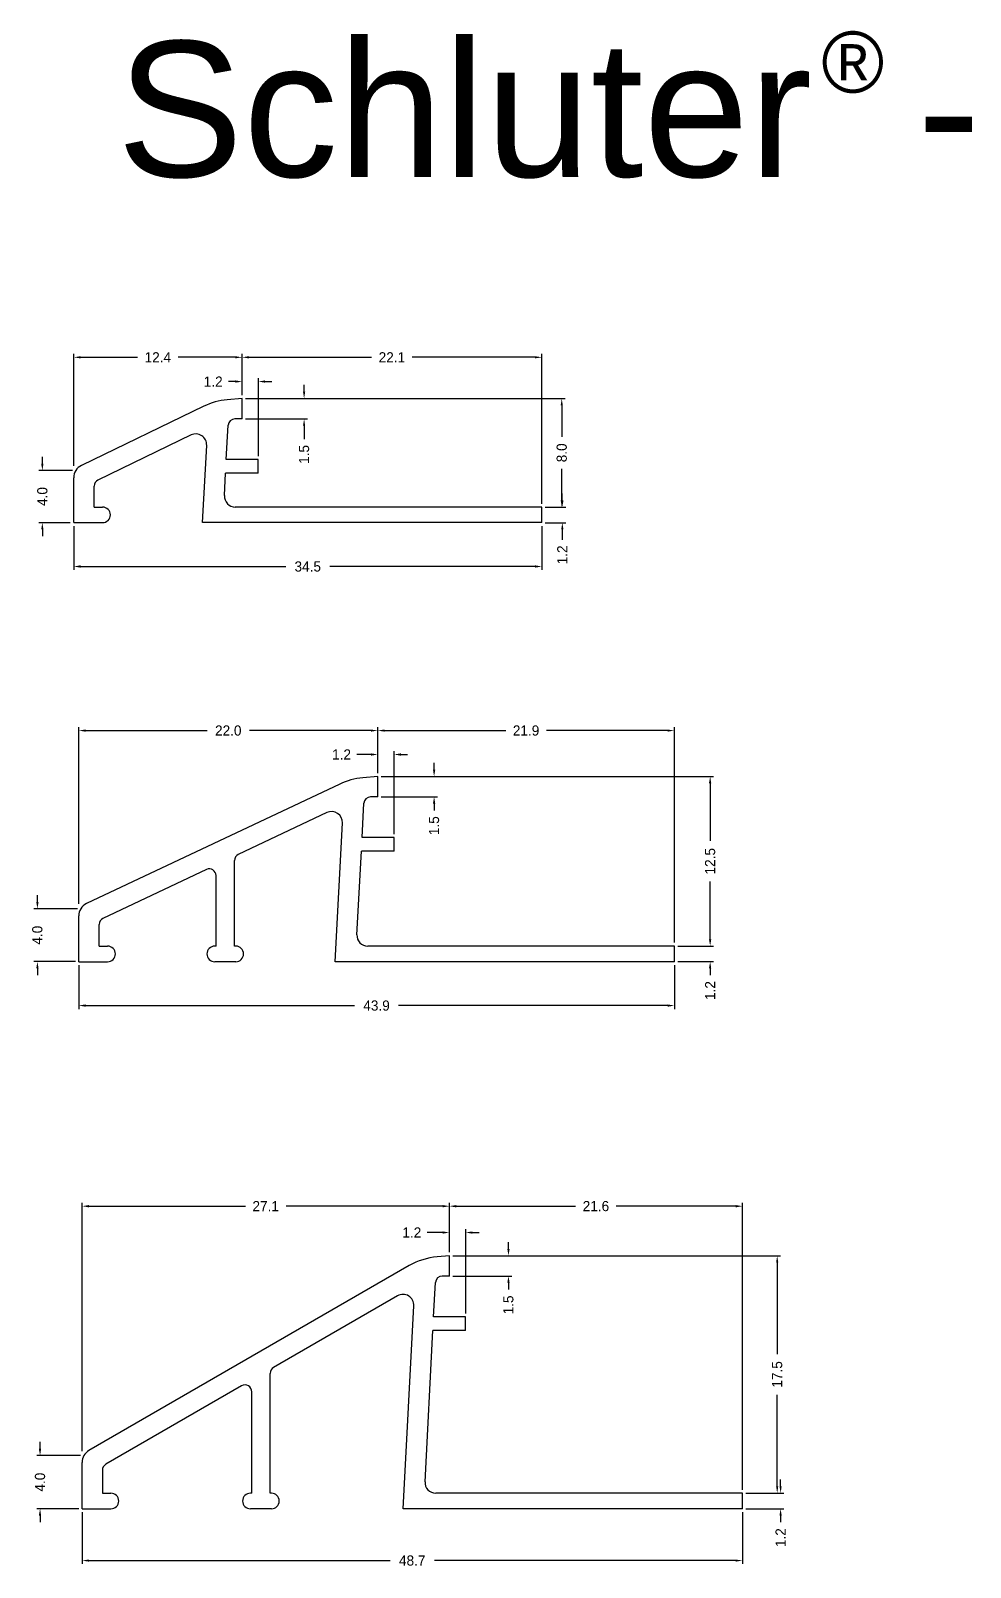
# Model space of a CAD drawing. Extents: x -11 to 128, y 38 to 154.
# Drawn here: x -10.5 to 58.7, y 40.7 to 153.9 of the extents above; entities that cross this region are included whole.
import ezdxf

# ---------------------------------------------------------------- set-up
doc = ezdxf.new("R2010")
doc.units = 0
doc.header["$MEASUREMENT"] = 0
for name, color, linetype in [('DETAIL', 7, 'CONTINUOUS'), ('SCHLUTER-RENO-U-125', 7, 'CONTINUOUS'), ('SCHLUTER-RENO-U-175', 7, 'CONTINUOUS'), ('SCHLUTER-RENO-U-80', 7, 'CONTINUOUS'), ('TEXT', 7, 'CONTINUOUS')]:
    doc.layers.add(name, color=color, linetype=linetype)
doc.styles.add('STYLE1', font='ARIAL.TTF')
doc.dimstyles.get("Standard").update_dxf_attribs({"dimtxt": 0.18, "dimasz": 0.18, "dimexe": 0.18, "dimexo": 0.0625, "dimgap": 0.09, "dimtad": 0, "dimtih": 1, "dimtoh": 1, "dimdec": 4, "dimzin": 0, "dimdsep": 46, "dimtxsty": 'Standard', "dimcen": 0.09, "dimadec": 0, "dimazin": 0, "dimtfac": 1, "dimtdec": 4, "dimtofl": 0, "dimtmove": 0, "dimatfit": 0, "dimfxl": 0, "dimtolj": 1, "dimtzin": 0, "dimarcsym": 0})

# ---------------------------------------------------------------- blocks, each defined once
blk = doc.blocks.new('*D0')
at = {"layer": 'DETAIL', "color": 0, "linetype": 'Continuous', "lineweight": -2}
for p, q in [((5.29, 126.81), (28.85, 126.81)), ((28.6, 126.31), (28.6, 124)), ((28.6, 119.31), (28.6, 121.63)), ((27.38, 118.81), (28.85, 118.81))]:
    blk.add_line(p, q, dxfattribs=at)
at = {"layer": 'DETAIL', "color": 0, "linetype": 'Continuous'}
for points in [[(28.52, 126.31), (28.68, 126.31), (28.6, 126.81)], [(28.52, 119.31), (28.68, 119.31), (28.6, 118.81)]]:
    blk.add_solid(points, dxfattribs=at)
at = {"layer": 'DETAIL', "color": 7, "linetype": 'Continuous', "insert": (28.6, 122.81), "char_height": 0.75, "attachment_point": 5, "rotation": 90}
blk.add_mtext('\\A1;8.0', dxfattribs=at)
blk = doc.blocks.new('*D1')
at = {"layer": 'DETAIL', "color": 0, "linetype": 'Continuous', "lineweight": -2}
for p, q in [((28.64, 119.31), (28.64, 119.81)), ((27.44, 118.81), (28.89, 118.81)), ((27.38, 117.66), (28.89, 117.66)), ((28.64, 117.16), (28.64, 116.41))]:
    blk.add_line(p, q, dxfattribs=at)
at = {"layer": 'DETAIL', "color": 0, "linetype": 'Continuous'}
for points in [[(28.56, 119.31), (28.73, 119.31), (28.64, 118.81)], [(28.56, 117.16), (28.73, 117.16), (28.64, 117.66)]]:
    blk.add_solid(points, dxfattribs=at)
at = {"layer": 'DETAIL', "color": 7, "linetype": 'Continuous', "insert": (28.64, 115.29), "char_height": 0.75, "attachment_point": 5, "rotation": 90}
blk.add_mtext('\\A1;1.2', dxfattribs=at)
blk = doc.blocks.new('*D2')
at = {"layer": 'DETAIL', "color": 0, "linetype": 'Continuous', "lineweight": -2}
for p, q in [((-7.37, 117.41), (-7.37, 114.18)), ((27.13, 117.41), (27.13, 114.18)), ((-6.87, 114.43), (8.26, 114.43)), ((26.63, 114.43), (11.51, 114.43))]:
    blk.add_line(p, q, dxfattribs=at)
at = {"layer": 'DETAIL', "color": 0, "linetype": 'Continuous'}
for points in [[(-6.87, 114.52), (-6.87, 114.35), (-7.37, 114.43)], [(26.63, 114.52), (26.63, 114.35), (27.13, 114.43)]]:
    blk.add_solid(points, dxfattribs=at)
at = {"layer": 'DETAIL', "color": 7, "linetype": 'Continuous', "insert": (9.88, 114.43), "char_height": 0.75, "attachment_point": 5}
blk.add_mtext('\\A1;34.5', dxfattribs=at)
blk = doc.blocks.new('*D3')
at = {"layer": 'DETAIL', "color": 0, "linetype": 'Continuous', "lineweight": -2}
for p, q in [((4.54, 128.06), (4.04, 128.06)), ((5.04, 127.06), (5.04, 128.31)), ((6.24, 122.56), (6.24, 128.31)), ((6.74, 128.06), (7.24, 128.06))]:
    blk.add_line(p, q, dxfattribs=at)
at = {"layer": 'DETAIL', "color": 0, "linetype": 'Continuous'}
for points in [[(4.54, 128.15), (4.54, 127.98), (5.04, 128.06)], [(6.74, 128.15), (6.74, 127.98), (6.24, 128.06)]]:
    blk.add_solid(points, dxfattribs=at)
at = {"layer": 'DETAIL', "color": 7, "linetype": 'Continuous', "insert": (2.91, 128.06), "char_height": 0.75, "attachment_point": 5}
blk.add_mtext('\\A1;1.2', dxfattribs=at)
blk = doc.blocks.new('*D4')
at = {"layer": 'DETAIL', "color": 0, "linetype": 'Continuous', "lineweight": -2}
for p, q in [((9.61, 127.31), (9.61, 127.81)), ((5.35, 126.81), (9.86, 126.81)), ((5.29, 125.31), (9.86, 125.31)), ((9.61, 124.81), (9.61, 123.82))]:
    blk.add_line(p, q, dxfattribs=at)
at = {"layer": 'DETAIL', "color": 0, "linetype": 'Continuous'}
for points in [[(9.53, 127.31), (9.69, 127.31), (9.61, 126.81)], [(9.53, 124.81), (9.69, 124.81), (9.61, 125.31)]]:
    blk.add_solid(points, dxfattribs=at)
at = {"layer": 'DETAIL', "color": 7, "linetype": 'Continuous', "insert": (9.61, 122.69), "char_height": 0.75, "attachment_point": 5, "rotation": 90}
blk.add_mtext('\\A1;1.5', dxfattribs=at)
blk = doc.blocks.new('*D10')
at = {"layer": 'DETAIL', "color": 0, "linetype": 'Continuous', "lineweight": -2}
for p, q in [((15.29, 98.96), (39.79, 98.96)), ((39.54, 98.46), (39.54, 94.21)), ((39.54, 86.96), (39.54, 91.21)), ((37.15, 86.46), (39.79, 86.46))]:
    blk.add_line(p, q, dxfattribs=at)
at = {"layer": 'DETAIL', "color": 0, "linetype": 'Continuous'}
for points in [[(39.45, 98.46), (39.62, 98.46), (39.54, 98.96)], [(39.45, 86.96), (39.62, 86.96), (39.54, 86.46)]]:
    blk.add_solid(points, dxfattribs=at)
at = {"layer": 'DETAIL', "color": 7, "linetype": 'Continuous', "insert": (39.54, 92.71), "char_height": 0.75, "attachment_point": 5, "rotation": 90}
blk.add_mtext('\\A1;12.5', dxfattribs=at)
blk = doc.blocks.new('*D11')
at = {"layer": 'DETAIL', "color": 0, "linetype": 'Continuous', "lineweight": -2}
for p, q in [((39.54, 86.96), (39.54, 87.46)), ((37.15, 86.46), (39.79, 86.46)), ((37.15, 85.31), (39.79, 85.31)), ((39.54, 84.81), (39.54, 84.31))]:
    blk.add_line(p, q, dxfattribs=at)
at = {"layer": 'DETAIL', "color": 0, "linetype": 'Continuous'}
for points in [[(39.45, 86.96), (39.62, 86.96), (39.54, 86.46)], [(39.45, 84.81), (39.62, 84.81), (39.54, 85.31)]]:
    blk.add_solid(points, dxfattribs=at)
at = {"layer": 'DETAIL', "color": 7, "linetype": 'Continuous', "insert": (39.54, 83.18), "char_height": 0.75, "attachment_point": 5, "rotation": 90}
blk.add_mtext('\\A1;1.2', dxfattribs=at)
blk = doc.blocks.new('*D12')
at = {"layer": 'DETAIL', "color": 0, "linetype": 'Continuous', "lineweight": -2}
for p, q in [((-7, 85.06), (-7, 81.82)), ((36.9, 85.06), (36.9, 81.82)), ((-6.5, 82.07), (13.33, 82.07)), ((36.4, 82.07), (16.58, 82.07))]:
    blk.add_line(p, q, dxfattribs=at)
at = {"layer": 'DETAIL', "color": 0, "linetype": 'Continuous'}
for points in [[(-6.5, 82.16), (-6.5, 81.99), (-7, 82.07)], [(36.4, 82.16), (36.4, 81.99), (36.9, 82.07)]]:
    blk.add_solid(points, dxfattribs=at)
at = {"layer": 'DETAIL', "color": 7, "linetype": 'Continuous', "insert": (14.95, 82.07), "char_height": 0.75, "attachment_point": 5}
blk.add_mtext('\\A1;43.9', dxfattribs=at)
blk = doc.blocks.new('*D13')
at = {"layer": 'DETAIL', "color": 0, "linetype": 'Continuous', "lineweight": -2}
for p, q in [((15.04, 99.21), (15.04, 100.83)), ((16.24, 94.71), (16.24, 100.83)), ((14.54, 100.58), (13.5, 100.58)), ((16.74, 100.58), (17.24, 100.58))]:
    blk.add_line(p, q, dxfattribs=at)
at = {"layer": 'DETAIL', "color": 0, "linetype": 'Continuous'}
for points in [[(14.54, 100.66), (14.54, 100.49), (15.04, 100.58)], [(16.74, 100.66), (16.74, 100.49), (16.24, 100.58)]]:
    blk.add_solid(points, dxfattribs=at)
at = {"layer": 'DETAIL', "color": 7, "linetype": 'Continuous', "insert": (12.37, 100.58), "char_height": 0.75, "attachment_point": 5}
blk.add_mtext('\\A1;1.2', dxfattribs=at)
blk = doc.blocks.new('*D14')
at = {"layer": 'DETAIL', "color": 0, "linetype": 'Continuous', "lineweight": -2}
for p, q in [((19.19, 99.46), (19.19, 99.96)), ((15.29, 98.96), (19.44, 98.96)), ((15.29, 97.46), (19.44, 97.46)), ((19.19, 96.96), (19.19, 96.46))]:
    blk.add_line(p, q, dxfattribs=at)
at = {"layer": 'DETAIL', "color": 0, "linetype": 'Continuous'}
for points in [[(19.11, 99.46), (19.28, 99.46), (19.19, 98.96)], [(19.11, 96.96), (19.28, 96.96), (19.19, 97.46)]]:
    blk.add_solid(points, dxfattribs=at)
at = {"layer": 'DETAIL', "color": 7, "linetype": 'Continuous', "insert": (19.19, 95.33), "char_height": 0.75, "attachment_point": 5, "rotation": 90}
blk.add_mtext('\\A1;1.5', dxfattribs=at)
blk = doc.blocks.new('*D20')
at = {"layer": 'DETAIL', "color": 0, "linetype": 'Continuous', "lineweight": -2}
for p, q in [((20.57, 63.64), (44.73, 63.64)), ((44.48, 63.14), (44.48, 56.39)), ((44.48, 46.64), (44.48, 53.39)), ((42.17, 46.14), (44.73, 46.14))]:
    blk.add_line(p, q, dxfattribs=at)
at = {"layer": 'DETAIL', "color": 0, "linetype": 'Continuous'}
for points in [[(44.4, 63.14), (44.56, 63.14), (44.48, 63.64)], [(44.4, 46.64), (44.56, 46.64), (44.48, 46.14)]]:
    blk.add_solid(points, dxfattribs=at)
at = {"layer": 'DETAIL', "color": 7, "linetype": 'Continuous', "insert": (44.48, 54.89), "char_height": 0.75, "attachment_point": 5, "rotation": 90}
blk.add_mtext('\\A1;17.5', dxfattribs=at)
blk = doc.blocks.new('*D21')
at = {"layer": 'DETAIL', "color": 0, "linetype": 'Continuous', "lineweight": -2}
for p, q in [((44.73, 46.64), (44.73, 47.14)), ((42.17, 46.14), (44.98, 46.14)), ((42.17, 44.99), (44.98, 44.99)), ((44.73, 44.49), (44.73, 43.99))]:
    blk.add_line(p, q, dxfattribs=at)
at = {"layer": 'DETAIL', "color": 0, "linetype": 'Continuous'}
for points in [[(44.65, 46.64), (44.81, 46.64), (44.73, 46.14)], [(44.65, 44.49), (44.81, 44.49), (44.73, 44.99)]]:
    blk.add_solid(points, dxfattribs=at)
at = {"layer": 'DETAIL', "color": 7, "linetype": 'Continuous', "insert": (44.73, 42.86), "char_height": 0.75, "attachment_point": 5, "rotation": 90}
blk.add_mtext('\\A1;1.2', dxfattribs=at)
blk = doc.blocks.new('*D22')
at = {"layer": 'DETAIL', "color": 0, "linetype": 'Continuous', "lineweight": -2}
for p, q in [((-6.75, 44.74), (-6.75, 40.92)), ((41.92, 44.74), (41.92, 40.92)), ((-6.25, 41.17), (15.96, 41.17)), ((41.42, 41.17), (19.21, 41.17))]:
    blk.add_line(p, q, dxfattribs=at)
at = {"layer": 'DETAIL', "color": 0, "linetype": 'Continuous'}
for points in [[(-6.25, 41.25), (-6.25, 41.09), (-6.75, 41.17)], [(41.42, 41.25), (41.42, 41.09), (41.92, 41.17)]]:
    blk.add_solid(points, dxfattribs=at)
at = {"layer": 'DETAIL', "color": 7, "linetype": 'Continuous', "insert": (17.58, 41.17), "char_height": 0.75, "attachment_point": 5}
blk.add_mtext('\\A1;48.7', dxfattribs=at)
blk = doc.blocks.new('*D23')
at = {"layer": 'DETAIL', "color": 0, "linetype": 'Continuous', "lineweight": -2}
for p, q in [((19.82, 65.35), (18.68, 65.35)), ((20.32, 63.89), (20.32, 65.6)), ((21.52, 59.39), (21.52, 65.6)), ((22.02, 65.35), (22.52, 65.35))]:
    blk.add_line(p, q, dxfattribs=at)
at = {"layer": 'DETAIL', "color": 0, "linetype": 'Continuous'}
for points in [[(19.82, 65.43), (19.82, 65.26), (20.32, 65.35)], [(22.02, 65.43), (22.02, 65.26), (21.52, 65.35)]]:
    blk.add_solid(points, dxfattribs=at)
at = {"layer": 'DETAIL', "color": 7, "linetype": 'Continuous', "insert": (17.55, 65.35), "char_height": 0.75, "attachment_point": 5}
blk.add_mtext('\\A1;1.2', dxfattribs=at)
blk = doc.blocks.new('*D24')
at = {"layer": 'DETAIL', "color": 0, "linetype": 'Continuous', "lineweight": -2}
for p, q in [((24.67, 64.14), (24.67, 64.64)), ((20.57, 63.64), (24.92, 63.64)), ((20.57, 62.14), (24.92, 62.14)), ((24.67, 61.64), (24.67, 61.14))]:
    blk.add_line(p, q, dxfattribs=at)
at = {"layer": 'DETAIL', "color": 0, "linetype": 'Continuous'}
for points in [[(24.59, 64.14), (24.76, 64.14), (24.67, 63.64)], [(24.59, 61.64), (24.76, 61.64), (24.67, 62.14)]]:
    blk.add_solid(points, dxfattribs=at)
at = {"layer": 'DETAIL', "color": 7, "linetype": 'Continuous', "insert": (24.67, 60.01), "char_height": 0.75, "attachment_point": 5, "rotation": 90}
blk.add_mtext('\\A1;1.5', dxfattribs=at)
blk = doc.blocks.new('*D30')
at = {"layer": 'DETAIL', "color": 0, "linetype": 'Continuous', "lineweight": -2}
for p, q in [((-7.37, 121.86), (-7.37, 130.1)), ((-6.87, 129.85), (-2.67, 129.85)), ((4.54, 129.85), (0.33, 129.85)), ((5.04, 127.06), (5.04, 130.1))]:
    blk.add_line(p, q, dxfattribs=at)
at = {"layer": 'DETAIL', "color": 0, "linetype": 'Continuous'}
for points in [[(-6.87, 129.93), (-6.87, 129.77), (-7.37, 129.85)], [(4.54, 129.93), (4.54, 129.77), (5.04, 129.85)]]:
    blk.add_solid(points, dxfattribs=at)
at = {"layer": 'DETAIL', "color": 7, "linetype": 'Continuous', "insert": (-1.17, 129.85), "char_height": 0.75, "attachment_point": 5}
blk.add_mtext('\\A1;12.4', dxfattribs=at)
blk = doc.blocks.new('*D32')
at = {"layer": 'DETAIL', "color": 0, "linetype": 'Continuous', "lineweight": -2}
for p, q in [((-7, 89.56), (-7, 102.59)), ((-6.5, 102.34), (2.46, 102.34)), ((14.54, 102.34), (5.58, 102.34)), ((15.04, 99.21), (15.04, 102.59))]:
    blk.add_line(p, q, dxfattribs=at)
at = {"layer": 'DETAIL', "color": 0, "linetype": 'Continuous'}
for points in [[(-6.5, 102.42), (-6.5, 102.26), (-7, 102.34)], [(14.54, 102.42), (14.54, 102.26), (15.04, 102.34)]]:
    blk.add_solid(points, dxfattribs=at)
at = {"layer": 'DETAIL', "color": 7, "linetype": 'Continuous', "insert": (4.02, 102.34), "char_height": 0.75, "attachment_point": 5}
blk.add_mtext('\\A1;22.0', dxfattribs=at)
blk = doc.blocks.new('*D34')
at = {"layer": 'DETAIL', "color": 0, "linetype": 'Continuous', "lineweight": -2}
for p, q in [((-6.75, 49.24), (-6.75, 67.54)), ((-6.25, 67.29), (5.28, 67.29)), ((19.82, 67.29), (8.28, 67.29)), ((20.32, 63.89), (20.32, 67.54))]:
    blk.add_line(p, q, dxfattribs=at)
at = {"layer": 'DETAIL', "color": 0, "linetype": 'Continuous'}
for points in [[(-6.25, 67.37), (-6.25, 67.2), (-6.75, 67.29)], [(19.82, 67.37), (19.82, 67.2), (20.32, 67.29)]]:
    blk.add_solid(points, dxfattribs=at)
at = {"layer": 'DETAIL', "color": 7, "linetype": 'Continuous', "insert": (6.78, 67.29), "char_height": 0.75, "attachment_point": 5}
blk.add_mtext('\\A1;27.1', dxfattribs=at)
blk = doc.blocks.new('*D36')
at = {"layer": 'TEXT', "color": 0, "linetype": 'Continuous', "lineweight": -2}
for p, q in [((5.04, 127.06), (5.04, 130.1)), ((5.54, 129.85), (14.58, 129.85)), ((26.63, 129.85), (17.58, 129.85)), ((27.13, 119.06), (27.13, 130.1))]:
    blk.add_line(p, q, dxfattribs=at)
at = {"layer": 'TEXT', "color": 0, "linetype": 'Continuous'}
for points in [[(5.54, 129.93), (5.54, 129.77), (5.04, 129.85)], [(26.63, 129.93), (26.63, 129.77), (27.13, 129.85)]]:
    blk.add_solid(points, dxfattribs=at)
at = {"layer": 'TEXT', "color": 7, "linetype": 'Continuous', "insert": (16.08, 129.85), "char_height": 0.75, "attachment_point": 5}
blk.add_mtext('\\A1;22.1', dxfattribs=at)
blk = doc.blocks.new('*D37')
at = {"layer": 'TEXT', "color": 0, "linetype": 'Continuous', "lineweight": -2}
for p, q in [((-9.68, 122.01), (-9.68, 122.51)), ((-7.47, 121.51), (-9.93, 121.51)), ((-7.62, 117.66), (-9.93, 117.66)), ((-9.68, 117.16), (-9.68, 116.66))]:
    blk.add_line(p, q, dxfattribs=at)
at = {"layer": 'TEXT', "color": 0, "linetype": 'Continuous'}
for points in [[(-9.77, 122.01), (-9.6, 122.01), (-9.68, 121.51)], [(-9.77, 117.16), (-9.6, 117.16), (-9.68, 117.66)]]:
    blk.add_solid(points, dxfattribs=at)
at = {"layer": 'TEXT', "color": 7, "linetype": 'Continuous', "insert": (-9.68, 119.59), "char_height": 0.75, "attachment_point": 5, "rotation": 90}
blk.add_mtext('\\A1;4.0', dxfattribs=at)
blk = doc.blocks.new('*D40')
at = {"layer": 'TEXT', "color": 0, "linetype": 'Continuous', "lineweight": -2}
for p, q in [((15.04, 99.21), (15.04, 102.59)), ((15.54, 102.34), (24.47, 102.34)), ((36.4, 102.34), (27.47, 102.34)), ((36.9, 86.71), (36.9, 102.59))]:
    blk.add_line(p, q, dxfattribs=at)
at = {"layer": 'TEXT', "color": 0, "linetype": 'Continuous'}
for points in [[(15.54, 102.42), (15.54, 102.26), (15.04, 102.34)], [(36.4, 102.42), (36.4, 102.26), (36.9, 102.34)]]:
    blk.add_solid(points, dxfattribs=at)
at = {"layer": 'TEXT', "color": 7, "linetype": 'Continuous', "insert": (25.97, 102.34), "char_height": 0.75, "attachment_point": 5}
blk.add_mtext('\\A1;21.9', dxfattribs=at)
blk = doc.blocks.new('*D41')
at = {"layer": 'TEXT', "color": 0, "linetype": 'Continuous', "lineweight": -2}
for p, q in [((-10.05, 89.71), (-10.05, 90.21)), ((-7.09, 89.21), (-10.3, 89.21)), ((-7.25, 85.31), (-10.3, 85.31)), ((-10.05, 84.81), (-10.05, 84.31))]:
    blk.add_line(p, q, dxfattribs=at)
at = {"layer": 'TEXT', "color": 0, "linetype": 'Continuous'}
for points in [[(-10.13, 89.71), (-9.96, 89.71), (-10.05, 89.21)], [(-10.13, 84.81), (-9.96, 84.81), (-10.05, 85.31)]]:
    blk.add_solid(points, dxfattribs=at)
at = {"layer": 'TEXT', "color": 7, "linetype": 'Continuous', "insert": (-10.05, 87.26), "char_height": 0.75, "attachment_point": 5, "rotation": 90}
blk.add_mtext('\\A1;4.0', dxfattribs=at)
blk = doc.blocks.new('*D44')
at = {"layer": 'TEXT', "color": 0, "linetype": 'Continuous', "lineweight": -2}
for p, q in [((20.32, 63.89), (20.32, 67.54)), ((20.82, 67.29), (29.62, 67.29)), ((41.42, 67.29), (32.62, 67.29)), ((41.92, 46.39), (41.92, 67.54))]:
    blk.add_line(p, q, dxfattribs=at)
at = {"layer": 'TEXT', "color": 0, "linetype": 'Continuous'}
for points in [[(20.82, 67.37), (20.82, 67.2), (20.32, 67.29)], [(41.42, 67.37), (41.42, 67.2), (41.92, 67.29)]]:
    blk.add_solid(points, dxfattribs=at)
at = {"layer": 'TEXT', "color": 7, "linetype": 'Continuous', "insert": (31.12, 67.29), "char_height": 0.75, "attachment_point": 5}
blk.add_mtext('\\A1;21.6', dxfattribs=at)
blk = doc.blocks.new('*D45')
at = {"layer": 'TEXT', "color": 0, "linetype": 'Continuous', "lineweight": -2}
for p, q in [((-9.85, 49.41), (-9.85, 49.91)), ((-6.87, 48.91), (-10.1, 48.91)), ((-7, 44.99), (-10.1, 44.99)), ((-9.85, 44.49), (-9.85, 43.99))]:
    blk.add_line(p, q, dxfattribs=at)
at = {"layer": 'TEXT', "color": 0, "linetype": 'Continuous'}
for points in [[(-9.94, 49.41), (-9.77, 49.41), (-9.85, 48.91)], [(-9.94, 44.49), (-9.77, 44.49), (-9.85, 44.99)]]:
    blk.add_solid(points, dxfattribs=at)
at = {"layer": 'TEXT', "color": 7, "linetype": 'Continuous', "insert": (-9.85, 46.95), "char_height": 0.75, "attachment_point": 5, "rotation": 90}
blk.add_mtext('\\A1;4.0', dxfattribs=at)

msp = doc.modelspace()

# ---------------------------------------------------------------- linework, layer by layer
at = {"layer": 'SCHLUTER-RENO-U-125', "color": 7, "linetype": 'Continuous'}
for p, q in [((15.04084, 98.95537), (13.93196, 98.85835)), ((15.04084, 97.45537), (15.04084, 98.95537)), ((12.23203, 98.3983), (-6.42648, 89.58393)), ((15.04084, 97.45537), (14.51395, 97.45537)), ((11.29599, 96.29716), (4.76211, 93.21052)), ((13.88225, 94.45537), (14.01464, 96.98153)), ((11.90066, 85.30537), (12.43661, 95.53194)), ((16.24084, 94.45537), (13.88225, 94.45537)), ((16.24084, 93.45537), (16.24084, 94.45537)), ((13.50711, 87.29723), (13.82984, 93.45537)), ((16.24084, 93.45537), (13.82984, 93.45537)), ((2.41211, 92.10037), (-5.21291, 88.49827)), ((4.47568, 86.45537), (4.47568, 92.75843)), ((3.12568, 86.45537), (3.12568, 91.64828)), ((-6.99934, 85.30537), (-6.99934, 88.67974)), ((-5.49934, 86.45537), (-5.49934, 88.04618)), ((-5.49934, 86.45537), (-4.87434, 86.45537)), ((3.12568, 86.45537), (3.02568, 86.45537)), ((4.57568, 86.45537), (4.47568, 86.45537)), ((36.90066, 86.45537), (14.30601, 86.45537)), ((36.90066, 85.30537), (36.90066, 86.45537)), ((-6.99934, 85.30537), (-4.87434, 85.30537)), ((4.57568, 85.30537), (3.02568, 85.30537)), ((36.90066, 85.30537), (11.90066, 85.30537))]:
    msp.add_line(p, q, dxfattribs=at)
for centre, radius, start, end in [((14.36774, 93.87738), 5, 95, 115.2862819), ((14.51395, 96.95537), 0.5, 90, 177), ((11.63771, 95.57381), 0.8, 357, 115.2862819), ((4.97568, 92.75843), 0.5, 115.2862819, 180), ((2.62568, 91.64828), 0.5, 0, 115.2862819), ((-5.99934, 88.67974), 1, 115.2862819, 180), ((-4.99934, 88.04618), 0.5, 115.2862819, 180), ((14.30601, 87.25537), 0.8, 177, 270), ((-4.87434, 85.88037), 0.575, 0, 90), ((3.02568, 85.88037), 0.575, 90, 180), ((4.57568, 85.88037), 0.575, 0, 90), ((-4.87434, 85.88037), 0.575, 270, 0), ((3.02568, 85.88037), 0.575, 180, 270), ((4.57568, 85.88037), 0.575, 270, 0)]:
    msp.add_arc(centre, radius, start, end, dxfattribs=at)
at = {"layer": 'SCHLUTER-RENO-U-175', "color": 7, "linetype": 'Continuous'}
for p, q in [((20.31731, 63.63545), (19.42157, 63.55709)), ((20.31731, 62.13545), (20.31731, 63.63545)), ((17.35735, 62.90624), (-6.25416, 49.27413)), ((19.15872, 59.13545), (19.29111, 61.66162)), ((20.31731, 62.13545), (19.79042, 62.13545)), ((16.50016, 60.67929), (7.35546, 55.3996)), ((16.91509, 44.98545), (17.69906, 59.9446)), ((21.51731, 59.13545), (19.15872, 59.13545)), ((21.51731, 58.13545), (21.51731, 59.13545)), ((18.52154, 46.97732), (19.10631, 58.13545)), ((21.51731, 58.13545), (19.10631, 58.13545)), ((7.10546, 46.13545), (7.10546, 54.96659)), ((5.00546, 54.04283), (-5.00416, 48.26377)), ((5.75546, 46.13545), (5.75546, 53.60981)), ((-6.75416, 44.98545), (-6.75416, 48.4081)), ((-5.25416, 47.83075), (-5.25416, 46.13545)), ((-5.25416, 46.13545), (-4.62916, 46.13545)), ((5.75546, 46.13545), (5.65546, 46.13545)), ((7.20546, 46.13545), (7.10546, 46.13545)), ((41.91509, 46.13545), (19.32044, 46.13545)), ((41.91509, 44.98545), (41.91509, 46.13545)), ((-6.75416, 44.98545), (-4.62916, 44.98545)), ((7.20546, 44.98545), (5.65546, 44.98545)), ((41.91509, 44.98545), (16.91509, 44.98545))]:
    msp.add_line(p, q, dxfattribs=at)
for centre, radius, start, end in [((19.85735, 58.57611), 5, 95, 120), ((19.79042, 61.63545), 0.5, 90, 177), ((16.90016, 59.98647), 0.8, 357, 120), ((7.60546, 54.96659), 0.5, 120, 180), ((5.25546, 53.60981), 0.5, 360, 120), ((-5.75416, 48.4081), 1, 120, 180), ((-4.75416, 47.83075), 0.5, 120, 180), ((19.32044, 46.93545), 0.8, 177, 270), ((-4.62916, 45.56045), 0.575, 360, 90), ((-4.62916, 45.56045), 0.575, 270, 360), ((5.65546, 45.56045), 0.575, 90, 180), ((5.65546, 45.56045), 0.575, 180, 270), ((7.20546, 45.56045), 0.575, 360, 90), ((7.20546, 45.56045), 0.575, 270, 360)]:
    msp.add_arc(centre, radius, start, end, dxfattribs=at)
at = {"layer": 'SCHLUTER-RENO-U-80', "color": 7, "linetype": 'Continuous'}
for p, q in [((2.20945, 126.23875), (-6.80374, 121.87958)), ((5.036, 126.81349), (3.95065, 126.71853)), ((5.036, 125.31349), (5.036, 126.81349)), ((3.87741, 122.31349), (4.0098, 124.83965)), ((5.036, 125.31349), (4.50911, 125.31349)), ((1.2831, 124.12451), (-5.58605, 120.80229)), ((2.13165, 117.66349), (2.43032, 123.36245)), ((6.236, 122.31349), (3.87741, 122.31349)), ((6.236, 121.31349), (6.236, 122.31349)), ((3.7381, 119.65535), (3.825, 121.31349)), ((6.236, 121.31349), (3.825, 121.31349)), ((-7.36835, 117.66349), (-7.36835, 120.97934)), ((-5.86835, 118.81349), (-5.86835, 120.35217)), ((-5.86835, 118.81349), (-5.24335, 118.81349)), ((27.13165, 118.81349), (4.537, 118.81349)), ((27.13165, 117.66349), (27.13165, 118.81349)), ((-7.36835, 117.66349), (-5.24335, 117.66349)), ((27.13165, 117.66349), (2.13165, 117.66349))]:
    msp.add_line(p, q, dxfattribs=at)
for centre, radius, start, end in [((4.38643, 121.73756), 5, 95, 115.8104117), ((4.50911, 124.81349), 0.5, 90, 177), ((1.63142, 123.40432), 0.8, 357, 115.8104117), ((-6.36835, 120.97934), 1, 115.8104117, 180), ((-5.36835, 120.35217), 0.5, 115.8104117, 180), ((4.537, 119.61349), 0.8, 177, 270), ((-5.24335, 118.23849), 0.575, 0, 90), ((-5.24335, 118.23849), 0.575, 270, 0)]:
    msp.add_arc(centre, radius, start, end, dxfattribs=at)

# ---------------------------------------------------------------- texts
at = {"layer": 'TEXT', "color": 7, "linetype": 'Continuous', "style": 'STYLE1'}
for s, height, p in [('Schluter  - RENO-U', 10, (-4.19438, 143.14965)), ('®', 4.5, (47.73941, 149.35129))]:
    msp.add_text(s, height=height, dxfattribs=at).set_placement(p)

# ---------------------------------------------------------------- dimensions: what is measured, and where the dimension line sits
at = {"layer": 'DETAIL', "color": 7, "linetype": 'Continuous'}
for base, p1, p2, override, picture, middle in [((-7.36835, 129.84939), (5.036, 126.81349), (-7.36835, 121.60652), {"dimtxt": 0.75, "dimasz": 0.5, "dimexe": 0.25, "dimexo": 0.25, "dimgap": 0.5, "dimtih": 0, "dimtoh": 0, "dimdec": 2, "dimzin": 8, "dimclrt": 7, "dimatfit": 3}, '*D30', (-1.16617, 129.84939)), ((-7.36835, 114.43268), (27.13165, 117.66349), (-7.36835, 117.66349), {"dimtxt": 0.75, "dimasz": 0.5, "dimexe": 0.25, "dimexo": 0.25, "dimgap": 0.5, "dimtih": 0, "dimtoh": 0, "dimzin": 8, "dimclrt": 7, "dimatfit": 3}, '*D2', (9.88165, 114.43268)), ((-6.99934, 82.07456), (36.90066, 85.30537), (-6.99934, 85.30537), {"dimtxt": 0.75, "dimasz": 0.5, "dimexe": 0.25, "dimexo": 0.25, "dimgap": 0.5, "dimtih": 0, "dimtoh": 0, "dimzin": 8, "dimclrt": 7, "dimatfit": 3}, '*D12', (14.95066, 82.07456))]:
    dim = msp.add_linear_dim(base=base, p1=p1, p2=p2, dimstyle='Standard', override=override, dxfattribs=at)
    dim.commit()
    dim.dimension.update_dxf_attribs({"geometry": picture, "text_midpoint": middle})
for base, p1, p2, picture, middle in [((6.236, 128.06484), (5.036, 126.81349), (6.236, 122.31349), '*D3', (2.911, 128.06484)), ((16.24084, 100.57521), (15.04084, 98.95537), (16.24084, 94.45537), '*D13', (12.37466, 100.57521)), ((21.51731, 65.34509), (20.31731, 63.63545), (21.51731, 59.13545), '*D23', (17.55259, 65.34509))]:
    dim = msp.add_linear_dim(base=base, p1=p1, p2=p2, dimstyle='Standard', override={"dimtxt": 0.75, "dimasz": 0.5, "dimexe": 0.25, "dimexo": 0.25, "dimgap": 0.5, "dimtih": 0, "dimtoh": 0, "dimzin": 8, "dimclrt": 7, "dimatfit": 3}, dxfattribs=at)
    dim.commit()
    dim.dimension.update_dxf_attribs({"geometry": picture, "text_midpoint": middle, "dimtype": 160})
for base, p1, p2, picture, middle in [((9.61133, 126.81349), (5.036, 125.31349), (5.0985, 126.81349), '*D4', (9.61133, 122.69322)), ((19.19252, 98.95537), (15.04084, 97.45537), (15.04084, 98.95537), '*D14', (19.19252, 95.33037))]:
    dim = msp.add_linear_dim(base=base, p1=p1, p2=p2, angle=90, dimstyle='Standard', override={"dimtxt": 0.75, "dimasz": 0.5, "dimexe": 0.25, "dimexo": 0.25, "dimgap": 0.5, "dimtih": 0, "dimtoh": 0, "dimzin": 8, "dimclrt": 7, "dimatfit": 3}, dxfattribs=at)
    dim.commit()
    dim.dimension.update_dxf_attribs({"geometry": picture, "text_midpoint": middle, "dimtype": 160})
for base, p1, p2, text, picture, middle in [((28.60144, 126.81349), (27.13165, 118.81349), (5.036, 126.81349), '8.0', '*D0', (28.60144, 122.81349)), ((39.53523, 85.30537), (36.90066, 86.45537), (36.90066, 85.30537), '1.2', '*D11', (39.53523, 83.18037)), ((44.72859, 44.98545), (41.91509, 46.13545), (41.91509, 44.98545), '1.2', '*D21', (44.72859, 42.86045))]:
    dim = msp.add_linear_dim(base=base, p1=p1, p2=p2, angle=90, text=text, dimstyle='Standard', override={"dimtxt": 0.75, "dimasz": 0.5, "dimexe": 0.25, "dimexo": 0.25, "dimgap": 0.5, "dimtih": 0, "dimtoh": 0, "dimzin": 8, "dimclrt": 7, "dimatfit": 3}, dxfattribs=at)
    dim.commit()
    dim.dimension.update_dxf_attribs({"geometry": picture, "text_midpoint": middle})
dim = msp.add_linear_dim(base=(28.6431, 117.66349), p1=(27.19415, 118.81349), p2=(27.13165, 117.66349), angle=90, text='1.2', dimstyle='Standard', override={"dimtxt": 0.75, "dimasz": 0.5, "dimexe": 0.25, "dimexo": 0.25, "dimgap": 0.5, "dimtih": 0, "dimtoh": 0, "dimzin": 8, "dimclrt": 7, "dimatfit": 3}, dxfattribs=at)
dim.commit()
dim.dimension.update_dxf_attribs({"geometry": '*D1', "text_midpoint": (28.6431, 115.28849), "dimtype": 160})
for base, p1, p2, text, picture, middle in [((-6.99934, 102.33923), (15.04084, 98.95537), (-6.99934, 89.31331), '22.0', '*D32', (4.02075, 102.33923)), ((-6.75416, 67.28551), (20.31731, 63.63545), (-6.75416, 48.98545), '27.1', '*D34', (6.78157, 67.28551)), ((41.91509, 41.16886), (-6.75416, 44.98545), (41.91509, 44.98545), '48.7', '*D22', (17.58046, 41.16886))]:
    dim = msp.add_linear_dim(base=base, p1=p1, p2=p2, text=text, dimstyle='Standard', override={"dimtxt": 0.75, "dimasz": 0.5, "dimexe": 0.25, "dimexo": 0.25, "dimgap": 0.5, "dimtih": 0, "dimtoh": 0, "dimdec": 2, "dimzin": 8, "dimclrt": 7, "dimatfit": 3}, dxfattribs=at)
    dim.commit()
    dim.dimension.update_dxf_attribs({"geometry": picture, "text_midpoint": middle})
for base, p1, p2, picture, middle in [((39.53523, 98.95537), (36.90066, 86.45537), (15.04084, 98.95537), '*D10', (39.53523, 92.70537)), ((24.67372, 62.13545), (20.31731, 63.63545), (20.31731, 62.13545), '*D24', (24.67372, 60.01045)), ((44.47859, 63.63545), (41.91509, 46.13545), (20.31731, 63.63545), '*D20', (44.47859, 54.88545))]:
    dim = msp.add_linear_dim(base=base, p1=p1, p2=p2, angle=90, dimstyle='Standard', override={"dimtxt": 0.75, "dimasz": 0.5, "dimexe": 0.25, "dimexo": 0.25, "dimgap": 0.5, "dimtih": 0, "dimtoh": 0, "dimzin": 8, "dimclrt": 7, "dimatfit": 3}, dxfattribs=at)
    dim.commit()
    dim.dimension.update_dxf_attribs({"geometry": picture, "text_midpoint": middle})
at = {"layer": 'TEXT', "color": 7, "linetype": 'Continuous'}
for base, p1, p2, picture, middle in [((27.13165, 129.84939), (5.036, 126.81349), (27.13165, 118.81349), '*D36', (16.08383, 129.84939)), ((20.31731, 67.28551), (41.91509, 46.13545), (20.31731, 63.63545), '*D44', (31.1162, 67.28551))]:
    dim = msp.add_linear_dim(base=base, p1=p1, p2=p2, dimstyle='Standard', override={"dimtxt": 0.75, "dimasz": 0.5, "dimexe": 0.25, "dimexo": 0.25, "dimgap": 0.5, "dimtih": 0, "dimtoh": 0, "dimdec": 2, "dimzin": 8, "dimclrt": 7, "dimatfit": 3}, dxfattribs=at)
    dim.commit()
    dim.dimension.update_dxf_attribs({"geometry": picture, "text_midpoint": middle})
for base, p1, p2, picture, middle in [((-9.68168, 117.66349), (-7.21552, 121.51067), (-7.36835, 117.66349), '*D37', (-9.68168, 119.58708)), ((-10.04628, 89.21493), (-6.99934, 85.30537), (-6.84407, 89.21493), '*D41', (-10.04628, 87.26015)), ((-9.85224, 48.9081), (-6.75416, 44.98545), (-6.62019, 48.9081), '*D45', (-9.85224, 46.94678))]:
    dim = msp.add_linear_dim(base=base, p1=p1, p2=p2, angle=90, text='4.0', dimstyle='Standard', override={"dimtxt": 0.75, "dimasz": 0.5, "dimexe": 0.25, "dimexo": 0.25, "dimgap": 0.5, "dimtih": 0, "dimtoh": 0, "dimdec": 2, "dimzin": 8, "dimclrt": 7, "dimatfit": 3}, dxfattribs=at)
    dim.commit()
    dim.dimension.update_dxf_attribs({"geometry": picture, "text_midpoint": middle})
dim = msp.add_linear_dim(base=(15.04084, 102.33923), p1=(36.90066, 86.45537), p2=(15.04084, 98.95537), text='21.9', dimstyle='Standard', override={"dimtxt": 0.75, "dimasz": 0.5, "dimexe": 0.25, "dimexo": 0.25, "dimgap": 0.5, "dimtih": 0, "dimtoh": 0, "dimdec": 2, "dimzin": 8, "dimclrt": 7, "dimatfit": 3}, dxfattribs=at)
dim.commit()
dim.dimension.update_dxf_attribs({"geometry": '*D40', "text_midpoint": (25.97075, 102.33923)})

doc.saveas('drawing.dxf')
